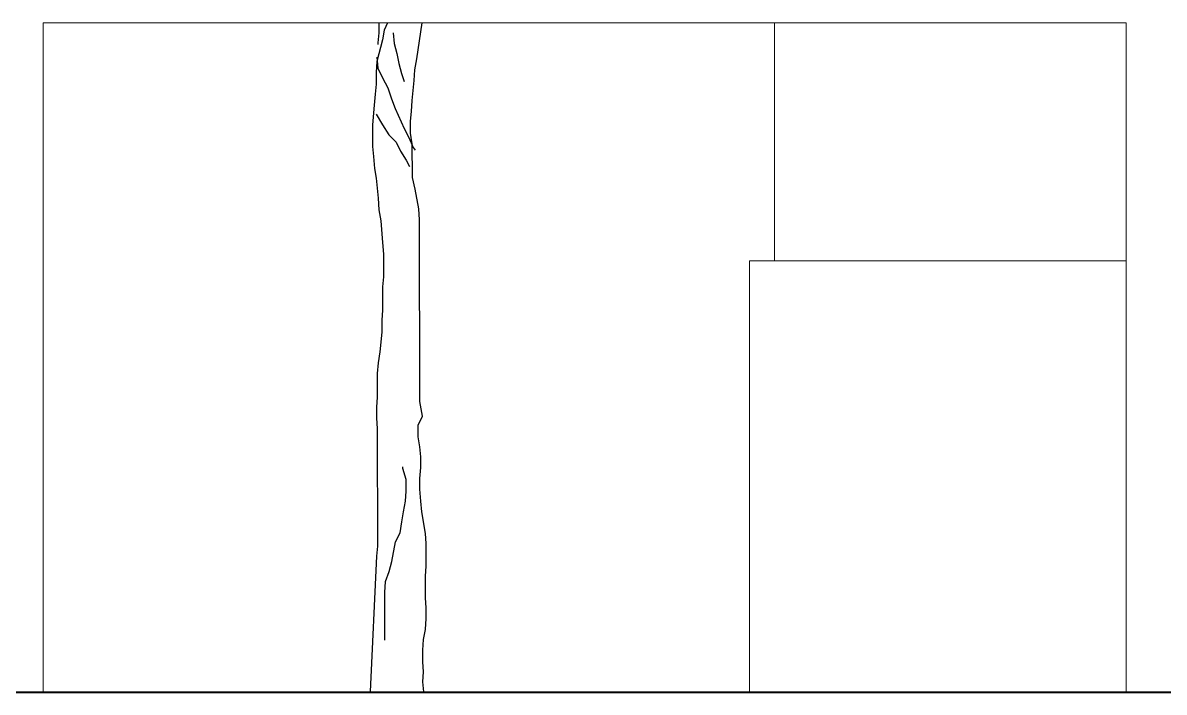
# Model space of a CAD drawing. Header units: millimetres. Extents: x 2810.5 to 2848.4, y 1624.4 to 1676.1.
# Drawn here: x 2813.587 to 2817.485, y 1646.629 to 1648.916 of the extents above; entities that cross this region are included whole.
import ezdxf

# ---------------------------------------------------------------- set-up
doc = ezdxf.new("R2010")
doc.units = ezdxf.units.MM
doc.layers.add('MURATURA_section_wall', color=7, linetype='Continuous', lineweight=40)
doc.layers.add('PROIEZIONI_projections', color=145, linetype='Continuous', lineweight=13)
doc.layers.add('VERDE_ALBERI', color=104, linetype='Continuous')

msp = doc.modelspace()

# ---------------------------------------------------------------- linework, layer by layer
at = {"layer": 'MURATURA_section_wall'}
msp.add_lwpolyline([(2811.8593, 1646.629), (2832.2957, 1646.629)], dxfattribs=at)
at = {"layer": 'PROIEZIONI_projections'}
for p, q in [((2816.1539, 1648.1027), (2816.1539, 1648.916)), ((2816.0688, 1646.629), (2816.0688, 1648.1027)), ((2816.0688, 1648.1027), (2817.3555, 1648.1027))]:
    msp.add_line(p, q, dxfattribs=at)
msp.add_lwpolyline([(2813.6569, 1646.629), (2813.6569, 1648.916), (2817.3555, 1648.916), (2817.3555, 1646.629)], dxfattribs=at)
at = {"layer": 'VERDE_ALBERI'}
for p, q in [((2814.8025, 1648.916), (2814.8025, 1648.8821)), ((2814.821, 1648.8914), (2814.8149, 1648.8574)), ((2814.8322, 1648.916), (2814.821, 1648.8914)), ((2814.9323, 1648.7926), (2814.9512, 1648.916)), ((2814.8149, 1648.8574), (2814.7964, 1648.7833)), ((2814.8025, 1648.8821), (2814.7994, 1648.8481)), ((2814.7994, 1648.8481), (2814.7994, 1648.8419)), ((2814.8519, 1648.8822), (2814.855, 1648.8451)), ((2814.855, 1648.8451), (2814.8643, 1648.8111)), ((2814.8643, 1648.8111), (2814.8705, 1648.7771)), ((2814.7964, 1648.7833), (2814.7933, 1648.7462)), ((2814.7964, 1648.7987), (2814.7995, 1648.7616)), ((2814.8705, 1648.7771), (2814.8798, 1648.7432)), ((2814.9262, 1648.7556), (2814.9323, 1648.7926)), ((2814.7933, 1648.7462), (2814.7934, 1648.706)), ((2814.7995, 1648.7616), (2814.815, 1648.7277)), ((2814.815, 1648.7277), (2814.8335, 1648.6937)), ((2814.8798, 1648.7432), (2814.8891, 1648.7154)), ((2814.9231, 1648.7185), (2814.9262, 1648.7556)), ((2814.7934, 1648.706), (2814.7903, 1648.672)), ((2814.8335, 1648.6937), (2814.8459, 1648.6566)), ((2814.917, 1648.6505), (2814.9231, 1648.7185)), ((2814.7903, 1648.672), (2814.7873, 1648.635)), ((2814.8459, 1648.6566), (2814.8583, 1648.6227)), ((2814.9139, 1648.6135), (2814.917, 1648.6505)), ((2814.7873, 1648.635), (2814.7811, 1648.567)), ((2814.8583, 1648.6227), (2814.8893, 1648.5547)), ((2814.9109, 1648.5795), (2814.9139, 1648.6135)), ((2814.7935, 1648.6041), (2814.8151, 1648.567)), ((2814.9109, 1648.5393), (2814.9109, 1648.5795)), ((2814.7811, 1648.567), (2814.7812, 1648.4929)), ((2814.8151, 1648.567), (2814.8368, 1648.5331)), ((2814.8368, 1648.5331), (2814.8615, 1648.5084)), ((2814.8893, 1648.5547), (2814.9047, 1648.5239)), ((2814.9171, 1648.5023), (2814.9109, 1648.5393)), ((2814.8615, 1648.5084), (2814.877, 1648.4775)), ((2814.9047, 1648.5239), (2814.9202, 1648.4899)), ((2814.9172, 1648.388), (2814.9171, 1648.5023)), ((2814.7812, 1648.4929), (2814.7843, 1648.4589)), ((2814.7843, 1648.4589), (2814.7875, 1648.4187)), ((2814.877, 1648.4775), (2814.8956, 1648.4466)), ((2814.9202, 1648.4899), (2814.9264, 1648.4806)), ((2814.7875, 1648.4187), (2814.7937, 1648.3848)), ((2814.8956, 1648.4466), (2814.9079, 1648.425)), ((2814.7937, 1648.3848), (2814.7999, 1648.3168)), ((2814.9265, 1648.3478), (2814.9172, 1648.388)), ((2814.939, 1648.2799), (2814.9265, 1648.3478)), ((2814.7999, 1648.3168), (2814.803, 1648.2767)), ((2814.803, 1648.2767), (2814.8092, 1648.2396)), ((2814.9421, 1648.2428), (2814.939, 1648.2799)), ((2814.8092, 1648.2396), (2814.8155, 1648.1655)), ((2814.9426, 1647.6219), (2814.9421, 1648.2428)), ((2814.8155, 1648.1655), (2814.8186, 1648.1253)), ((2814.8186, 1648.1253), (2814.8187, 1648.0481)), ((2814.8187, 1648.0481), (2814.8156, 1648.0141)), ((2814.8156, 1648.0141), (2814.8157, 1647.9338)), ((2814.8157, 1647.9338), (2814.8126, 1647.8998)), ((2814.8126, 1647.8998), (2814.8127, 1647.8596)), ((2814.8127, 1647.8596), (2814.8066, 1647.7917)), ((2814.8004, 1647.7546), (2814.7974, 1647.7175)), ((2814.8066, 1647.7917), (2814.8004, 1647.7546)), ((2814.7974, 1647.7175), (2814.7974, 1647.6372)), ((2814.7974, 1647.6372), (2814.7944, 1647.6032)), ((2814.7944, 1647.6032), (2814.7944, 1647.5662)), ((2814.952, 1647.5725), (2814.9426, 1647.6219)), ((2814.7944, 1647.5662), (2814.7975, 1647.5291)), ((2814.9365, 1647.5416), (2814.952, 1647.5725)), ((2814.7975, 1647.5291), (2814.7979, 1647.1275)), ((2814.9366, 1647.5014), (2814.9365, 1647.5416)), ((2814.9428, 1647.4675), (2814.9366, 1647.5014)), ((2814.9459, 1647.4335), (2814.9428, 1647.4675)), ((2814.9459, 1647.3964), (2814.9459, 1647.4335)), ((2814.8842, 1647.3933), (2814.8842, 1647.3994)), ((2814.8966, 1647.3562), (2814.8842, 1647.3933)), ((2814.9429, 1647.3593), (2814.9459, 1647.3964)), ((2814.8966, 1647.316), (2814.8966, 1647.3562)), ((2814.9429, 1647.3223), (2814.9429, 1647.3593)), ((2814.8935, 1647.2821), (2814.8966, 1647.316)), ((2814.946, 1647.2821), (2814.9429, 1647.3223)), ((2814.8874, 1647.245), (2814.8935, 1647.2821)), ((2814.9492, 1647.245), (2814.946, 1647.2821)), ((2814.8751, 1647.1739), (2814.8812, 1647.211)), ((2814.8812, 1647.211), (2814.8874, 1647.245)), ((2814.9616, 1647.1709), (2814.9492, 1647.245)), ((2814.8597, 1647.143), (2814.8751, 1647.1739)), ((2814.9647, 1647.1369), (2814.9616, 1647.1709)), ((2814.8474, 1647.0751), (2814.8597, 1647.143)), ((2814.9648, 1647.0597), (2814.9647, 1647.1369)), ((2814.7949, 1647.0935), (2814.7735, 1646.6317)), ((2814.7979, 1647.1275), (2814.7949, 1647.0935)), ((2814.8381, 1647.0411), (2814.8474, 1647.0751)), ((2814.9617, 1647.0257), (2814.9648, 1647.0597)), ((2814.8258, 1647.0071), (2814.8381, 1647.0411)), ((2814.9618, 1646.9516), (2814.9617, 1647.0257)), ((2814.8228, 1646.97), (2814.8258, 1647.0071)), ((2814.8229, 1646.8063), (2814.8228, 1646.97)), ((2814.9649, 1646.9176), (2814.9618, 1646.9516)), ((2814.9649, 1646.8806), (2814.9649, 1646.9176)), ((2814.9619, 1646.8435), (2814.9649, 1646.8806)), ((2814.9557, 1646.8095), (2814.9619, 1646.8435)), ((2814.9527, 1646.7724), (2814.9557, 1646.8095)), ((2814.9527, 1646.7323), (2814.9527, 1646.7724)), ((2814.9558, 1646.6983), (2814.9527, 1646.7323)), ((2814.9528, 1646.6643), (2814.9558, 1646.6983)), ((2814.9559, 1646.6303), (2814.9528, 1646.6643))]:
    msp.add_line(p, q, dxfattribs=at)

doc.saveas('drawing.dxf')
